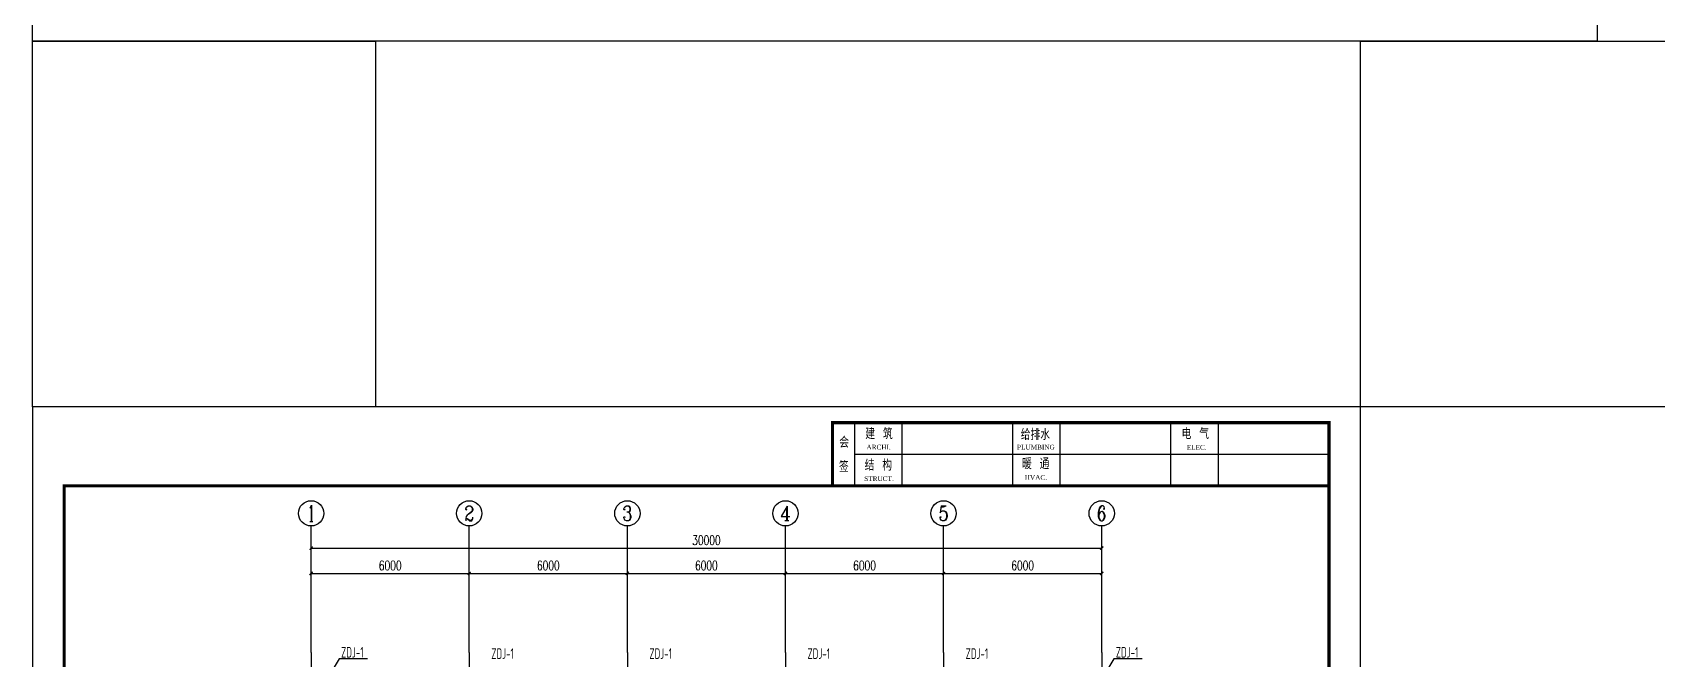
# Model space of a CAD drawing. Extents: x 14207793 to 14719554, y -1675802 to -1228715.
# Drawn here: x 14207793 to 14269458, y -1330283 to -1306482 of the extents above; entities that cross this region are included whole.
import ezdxf
from ezdxf.enums import TextEntityAlignment as Align

# ---------------------------------------------------------------- set-up
doc = ezdxf.new("R2010")
doc.units = 0
doc.header["$LTSCALE"] = 500
doc.header["$MEASUREMENT"] = 0
doc.linetypes.add('DOTE', pattern=[2.42, 2, -0.2, 0.02, -0.2])
doc.layers.get('0').update_dxf_attribs({"linetype": 'CONTINUOUS'})
doc.layers.get('DEFPOINTS').update_dxf_attribs({"color": 140, "linetype": 'CONTINUOUS'})
for name, color, linetype in [('AXIS', 3, 'CONTINUOUS'), ('AXIS_TEXT', 7, 'CONTINUOUS'), ('DOTE', 8, 'DOTE'), ('PUB_TEXT', 6, 'CONTINUOUS'), ('PUB_TITLE', 4, 'CONTINUOUS')]:
    doc.layers.add(name, color=color, linetype=linetype)
doc.styles.add('_TCH_AXIS', font='COMPLEX', dxfattribs={"bigfont": 'GBCBIG'})
doc.styles.add('_TCH_DIM_T3', font='SIMPLEX', dxfattribs={"width": 0.705882, "bigfont": 'GBCBIG'})
doc.styles.add('COMPLEX', font='COMPLEX')
doc.styles.add('GHF', font='TIMES.TTF')
doc.styles.add('HZ', font='txt', dxfattribs={"width": 0.8, "bigfont": 'hztxt'})
doc.styles.add('TSSD_REIN', font='Tssdeng.shx', dxfattribs={"width": 0.65, "bigfont": 'hztxt.shx'})
doc.dimstyles.new('_TCH_ARCH&&120', dxfattribs={"dimtxt": 357, "dimasz": 120, "dimexe": 300, "dimexo": 360, "dimgap": 120, "dimtad": 1, "dimdec": 0, "dimzin": 0, "dimdsep": 46, "dimtxsty": '_TCH_DIM_T3', "dimblk": 'ARCHTICK', "dimcen": 0.09, "dimclrt": 7, "dimazin": 2, "dimtfac": 1, "dimtdec": 0, "dimtix": 1, "dimtmove": 2, "dimatfit": 3, "dimfxl": 0, "dimtolj": 1, "dimtzin": 0, "dimarcsym": 0})

# ---------------------------------------------------------------- blocks, each defined once
blk = doc.blocks.new('_ArchTick')
at = {"color": 0, "linetype": 'ByBlock', "const_width": 0.4}
blk.add_lwpolyline([(-0.5, -0.5), (0.5, 0.5)], dxfattribs=at)
blk = doc.blocks.new('*D126')
at = {"layer": 'AXIS', "color": 0, "lineweight": -2}
for p, q in [((14218366, -1329655), (14218366, -1326715)), ((14218366, -1327015), (14224366, -1327015)), ((14224366, -1329655), (14224366, -1326715))]:
    blk.add_line(p, q, dxfattribs=at)
at = {"layer": 'DEFPOINTS', "color": 0}
for p in [(14224366, -1327015), (14218366, -1330015), (14224366, -1330015)]:
    blk.add_point(p, dxfattribs=at)
at = {"layer": 'AXIS', "color": 0, "lineweight": -2, "xscale": 120, "yscale": 120, "zscale": 120, "rotation": 180}
blk.add_blockref('_ArchTick', (14218366, -1327015), dxfattribs=at)
at = {"layer": 'AXIS', "color": 0, "lineweight": -2, "xscale": 120, "yscale": 120, "zscale": 120}
blk.add_blockref('_ArchTick', (14224366, -1327015), dxfattribs=at)
at = {"layer": 'AXIS', "color": 7, "insert": (14221366, -1326716), "char_height": 357, "attachment_point": 5, "style": '_TCH_DIM_T3'}
blk.add_mtext('\\A1;6000', dxfattribs=at)
blk = doc.blocks.new('*D127')
at = {"layer": 'AXIS', "color": 0, "lineweight": -2}
for p, q in [((14224366, -1329655), (14224366, -1326715)), ((14224366, -1327015), (14230366, -1327015)), ((14230366, -1329655), (14230366, -1326715))]:
    blk.add_line(p, q, dxfattribs=at)
at = {"layer": 'DEFPOINTS', "color": 0}
for p in [(14230366, -1327015), (14224366, -1330015), (14230366, -1330015)]:
    blk.add_point(p, dxfattribs=at)
at = {"layer": 'AXIS', "color": 0, "lineweight": -2, "xscale": 120, "yscale": 120, "zscale": 120, "rotation": 180}
blk.add_blockref('_ArchTick', (14224366, -1327015), dxfattribs=at)
at = {"layer": 'AXIS', "color": 0, "lineweight": -2, "xscale": 120, "yscale": 120, "zscale": 120}
blk.add_blockref('_ArchTick', (14230366, -1327015), dxfattribs=at)
at = {"layer": 'AXIS', "color": 7, "insert": (14227366, -1326716), "char_height": 357, "attachment_point": 5, "style": '_TCH_DIM_T3'}
blk.add_mtext('\\A1;6000', dxfattribs=at)
blk = doc.blocks.new('*D128')
at = {"layer": 'AXIS', "color": 0, "lineweight": -2}
for p, q in [((14230366, -1329655), (14230366, -1326715)), ((14230366, -1327015), (14236366, -1327015)), ((14236366, -1329655), (14236366, -1326715))]:
    blk.add_line(p, q, dxfattribs=at)
at = {"layer": 'DEFPOINTS', "color": 0}
for p in [(14236366, -1327015), (14230366, -1330015), (14236366, -1330015)]:
    blk.add_point(p, dxfattribs=at)
at = {"layer": 'AXIS', "color": 0, "lineweight": -2, "xscale": 120, "yscale": 120, "zscale": 120, "rotation": 180}
blk.add_blockref('_ArchTick', (14230366, -1327015), dxfattribs=at)
at = {"layer": 'AXIS', "color": 0, "lineweight": -2, "xscale": 120, "yscale": 120, "zscale": 120}
blk.add_blockref('_ArchTick', (14236366, -1327015), dxfattribs=at)
at = {"layer": 'AXIS', "color": 7, "insert": (14233366, -1326716), "char_height": 357, "attachment_point": 5, "style": '_TCH_DIM_T3'}
blk.add_mtext('\\A1;6000', dxfattribs=at)
blk = doc.blocks.new('*D129')
at = {"layer": 'AXIS', "color": 0, "lineweight": -2}
for p, q in [((14236366, -1329655), (14236366, -1326715)), ((14236366, -1327015), (14242366, -1327015)), ((14242366, -1329655), (14242366, -1326715))]:
    blk.add_line(p, q, dxfattribs=at)
at = {"layer": 'DEFPOINTS', "color": 0}
for p in [(14242366, -1327015), (14236366, -1330015), (14242366, -1330015)]:
    blk.add_point(p, dxfattribs=at)
at = {"layer": 'AXIS', "color": 0, "lineweight": -2, "xscale": 120, "yscale": 120, "zscale": 120, "rotation": 180}
blk.add_blockref('_ArchTick', (14236366, -1327015), dxfattribs=at)
at = {"layer": 'AXIS', "color": 0, "lineweight": -2, "xscale": 120, "yscale": 120, "zscale": 120}
blk.add_blockref('_ArchTick', (14242366, -1327015), dxfattribs=at)
at = {"layer": 'AXIS', "color": 7, "insert": (14239366, -1326716), "char_height": 357, "attachment_point": 5, "style": '_TCH_DIM_T3'}
blk.add_mtext('\\A1;6000', dxfattribs=at)
blk = doc.blocks.new('*D130')
at = {"layer": 'AXIS', "color": 0, "lineweight": -2}
for p, q in [((14242366, -1329655), (14242366, -1326715)), ((14242366, -1327015), (14248366, -1327015)), ((14248366, -1329655), (14248366, -1326715))]:
    blk.add_line(p, q, dxfattribs=at)
at = {"layer": 'DEFPOINTS', "color": 0}
for p in [(14248366, -1327015), (14242366, -1330015), (14248366, -1330015)]:
    blk.add_point(p, dxfattribs=at)
at = {"layer": 'AXIS', "color": 0, "lineweight": -2, "xscale": 120, "yscale": 120, "zscale": 120, "rotation": 180}
blk.add_blockref('_ArchTick', (14242366, -1327015), dxfattribs=at)
at = {"layer": 'AXIS', "color": 0, "lineweight": -2, "xscale": 120, "yscale": 120, "zscale": 120}
blk.add_blockref('_ArchTick', (14248366, -1327015), dxfattribs=at)
at = {"layer": 'AXIS', "color": 7, "insert": (14245366, -1326716), "char_height": 357, "attachment_point": 5, "style": '_TCH_DIM_T3'}
blk.add_mtext('\\A1;6000', dxfattribs=at)
blk = doc.blocks.new('*D131')
at = {"layer": 'AXIS', "color": 0, "lineweight": -2}
for p, q in [((14218366, -1329655), (14218366, -1325755)), ((14248366, -1329655), (14248366, -1325755)), ((14218366, -1326055), (14248366, -1326055))]:
    blk.add_line(p, q, dxfattribs=at)
at = {"layer": 'DEFPOINTS', "color": 0}
for p in [(14248366, -1326055), (14218366, -1330015), (14248366, -1330015)]:
    blk.add_point(p, dxfattribs=at)
at = {"layer": 'AXIS', "color": 0, "lineweight": -2, "xscale": 120, "yscale": 120, "zscale": 120, "rotation": 180}
blk.add_blockref('_ArchTick', (14218366, -1326055), dxfattribs=at)
at = {"layer": 'AXIS', "color": 0, "lineweight": -2, "xscale": 120, "yscale": 120, "zscale": 120}
blk.add_blockref('_ArchTick', (14248366, -1326055), dxfattribs=at)
at = {"layer": 'AXIS', "color": 7, "insert": (14233366, -1325756), "char_height": 357, "attachment_point": 5, "style": '_TCH_DIM_T3'}
blk.add_mtext('\\A1;30000', dxfattribs=at)
blk = doc.blocks.new('_AXISO')
blk.add_circle((0, 0), 0.5)
at = {"layer": 'AXIS_TEXT', "style": 'COMPLEX', "width": 1.041667}
blk.add_attdef('A', text='', height=0.56, dxfattribs=at).set_placement((-0.25, -0.28), (0.25, -0.28), align=Align.FIT)

msp = doc.modelspace()

# ---------------------------------------------------------------- linework, layer by layer
at = {"color": 4}
for p, q in [((14238152.5, -1323692.5), (14238152.5, -1321292.5)), ((14238992.5, -1323692.5), (14238992.5, -1321292.5)), ((14240792.5, -1323692.5), (14240792.5, -1321292.5)), ((14244992.5, -1323692.5), (14244992.5, -1321292.5)), ((14246792.5, -1323692.5), (14246792.5, -1321292.5)), ((14250992.5, -1323692.5), (14250992.5, -1321292.5)), ((14252792.5, -1323692.5), (14252792.5, -1321292.5)), ((14256992.5, -1321292.5), (14256992.5, -1323692.5)), ((14238992.5, -1322492.5), (14256992.5, -1322492.5))]:
    msp.add_line(p, q, dxfattribs=at)
at = {"color": 6}
for points in [[(14207792.5, -1306817.5), (14220805, -1306817.5), (14220805, -1320692.5), (14207792.5, -1320692.5)], [(14258192.5, -1306817.5), (14271205, -1306817.5), (14271205, -1320692.5), (14258192.5, -1320692.5)]]:
    msp.add_lwpolyline(points, close=True, dxfattribs=at)
at = {"color": 4, "const_width": 120, "elevation": 1200}
msp.add_lwpolyline([(14256992.5, -1321292.5), (14256992.5, -1323692.5), (14238152.5, -1323692.5), (14238152.5, -1321292.5)], close=True, dxfattribs=at)
at = {"layer": 'AXIS'}
for p, q in [((14218366.02, -1330014.89), (14218366.02, -1325214.89)), ((14224366.02, -1330014.89), (14224366.02, -1325214.89)), ((14230366.02, -1330014.89), (14230366.02, -1325214.89)), ((14236366.02, -1330014.89), (14236366.02, -1325214.89)), ((14242366.02, -1330014.89), (14242366.02, -1325214.89)), ((14248366.02, -1330014.89), (14248366.02, -1325214.89))]:
    msp.add_line(p, q, dxfattribs=at)
at = {"layer": 'DOTE'}
for p, q in [((14218366.02, -1330014.89), (14218366.02, -1442814.89)), ((14224366.02, -1330014.89), (14224366.02, -1442814.89)), ((14230366.02, -1330014.89), (14230366.02, -1442814.89)), ((14236366.02, -1330014.89), (14236366.02, -1442814.89)), ((14242366.02, -1330014.89), (14242366.02, -1442814.89)), ((14248366.02, -1330014.89), (14248366.02, -1442814.89))]:
    msp.add_line(p, q, dxfattribs=at)
at = {"layer": 'PUB_TEXT'}
for points in [[(14220499.66, -1330256.72), (14219423.93, -1330256.72), (14219076.43, -1330851.72)], [(14249899.66, -1330256.72), (14248823.93, -1330256.72), (14248476.43, -1330851.72)]]:
    msp.add_lwpolyline(points, dxfattribs=at)
at = {"layer": 'PUB_TITLE'}
for points in [[(14207792.5, -1306817.5), (14207792.5, -1264881.1), (14267167.1, -1264881.1), (14267167.1, -1306817.5)], [(14258192.5, -1463372.5), (14258192.5, -1320692.5), (14207792.5, -1320692.5), (14207792.5, -1463372.5)]]:
    msp.add_lwpolyline(points, close=True, dxfattribs=at)
at = {"layer": 'PUB_TITLE', "const_width": 120}
msp.add_lwpolyline([(14256992.5, -1462172.5), (14256992.5, -1323692.5), (14208992.5, -1323692.5), (14208992.5, -1462172.5)], close=True, dxfattribs=at)

# ---------------------------------------------------------------- block references
at = {"layer": 'AXIS'}
ref = msp.add_blockref('_AXISO', (14218366.02, -1324734.89), dxfattribs=dict(at, xscale=960, yscale=960, zscale=960))
ref.add_attrib('A', '1', dxfattribs={"layer": 'AXIS_TEXT', "height": 617.67, "style": '_TCH_AXIS'}).set_placement((14218233.67, -1325043.72), (14218498.38, -1325043.72), align=Align.FIT)
ref = msp.add_blockref('_AXISO', (14224366.02, -1324734.89), dxfattribs=dict(at, xscale=960, yscale=960, zscale=960))
ref.add_attrib('A', '2', dxfattribs={"layer": 'AXIS_TEXT', "height": 559.14, "style": '_TCH_AXIS'}).set_placement((14224179.64, -1325014.46), (14224552.4, -1325014.46), align=Align.FIT)
ref = msp.add_blockref('_AXISO', (14230366.02, -1324734.89), dxfattribs=dict(at, xscale=960, yscale=960, zscale=960))
ref.add_attrib('A', '3', dxfattribs={"layer": 'AXIS_TEXT', "height": 559.14, "style": '_TCH_AXIS'}).set_placement((14230179.64, -1325014.46), (14230552.4, -1325014.46), align=Align.FIT)
ref = msp.add_blockref('_AXISO', (14236366.02, -1324734.89), dxfattribs=dict(at, xscale=960, yscale=960, zscale=960))
ref.add_attrib('A', '4', dxfattribs={"layer": 'AXIS_TEXT', "height": 534.53, "style": '_TCH_AXIS'}).set_placement((14236162.39, -1325002.15), (14236569.65, -1325002.15), align=Align.FIT)
ref = msp.add_blockref('_AXISO', (14242366.02, -1324734.89), dxfattribs=dict(at, xscale=960, yscale=960, zscale=960))
ref.add_attrib('A', '5', dxfattribs={"layer": 'AXIS_TEXT', "height": 559.14, "style": '_TCH_AXIS'}).set_placement((14242179.64, -1325014.46), (14242552.4, -1325014.46), align=Align.FIT)
ref = msp.add_blockref('_AXISO', (14248366.02, -1324734.89), dxfattribs=dict(at, xscale=960, yscale=960, zscale=960))
ref.add_attrib('A', '6', dxfattribs={"layer": 'AXIS_TEXT', "height": 559.14, "style": '_TCH_AXIS'}).set_placement((14248179.64, -1325014.46), (14248552.4, -1325014.46), align=Align.FIT)

# ---------------------------------------------------------------- texts
at = {"color": 2, "style": 'HZ', "width": 0.8}
for s, p in [('建 筑', (14239396.86, -1321920.38)), ('电 气', (14251397.14, -1321921.52)), ('会', (14238407.86, -1322245.64)), ('给排水', (14245295.93, -1321951.87)), ('签', (14238396.43, -1323170.02)), ('结 构', (14239372.7, -1323113.9)), ('暖 通', (14245341.73, -1323059.94))]:
    msp.add_text(s, height=420, dxfattribs=at).set_placement(p)
at = {"color": 2, "style": 'GHF'}
for s, p in [('ARCHI.', (14239439.19, -1322311.14)), ('PLUMBING', (14245152, -1322312.29)), ('ELEC.', (14251593.49, -1322316.65)), ('STRUCT.', (14239354.57, -1323507.99)), ('HVAC.', (14245445.09, -1323460.59))]:
    msp.add_text(s, height=180, dxfattribs=at).set_placement(p)
at = {"layer": 'PUB_TEXT', "style": 'TSSD_REIN', "width": 0.65}
for p in [(14219930.01, -1330009.38), (14225630.01, -1330059.38), (14231630.01, -1330059.38), (14237630.01, -1330059.38), (14243630.01, -1330059.38), (14249330.01, -1330009.38)]:
    msp.add_text('ZDJ-1', height=400, dxfattribs=at).set_placement(p, align=Align.MIDDLE)

# ---------------------------------------------------------------- dimensions: what is measured, and where the dimension line sits
at = {"layer": 'AXIS'}
for p1, p2, distance, picture, middle in [((14218366.02, -1330014.89), (14248366.02, -1330014.89), 3960, '*D131', (14233366.02, -1325756.39)), ((14218366.02, -1330014.89), (14224366.02, -1330014.89), 3000, '*D126', (14221366.02, -1326716.39)), ((14224366.02, -1330014.89), (14230366.02, -1330014.89), 3000, '*D127', (14227366.02, -1326716.39)), ((14230366.02, -1330014.89), (14236366.02, -1330014.89), 3000, '*D128', (14233366.02, -1326716.39)), ((14236366.02, -1330014.89), (14242366.02, -1330014.89), 3000, '*D129', (14239366.02, -1326716.39)), ((14242366.02, -1330014.89), (14248366.02, -1330014.89), 3000, '*D130', (14245366.02, -1326716.39))]:
    dim = msp.add_aligned_dim(p1=p1, p2=p2, distance=distance, dimstyle='_TCH_ARCH&&120', dxfattribs=at)
    dim.commit()
    dim.dimension.update_dxf_attribs({"geometry": picture, "text_midpoint": middle})

doc.saveas('drawing.dxf')
